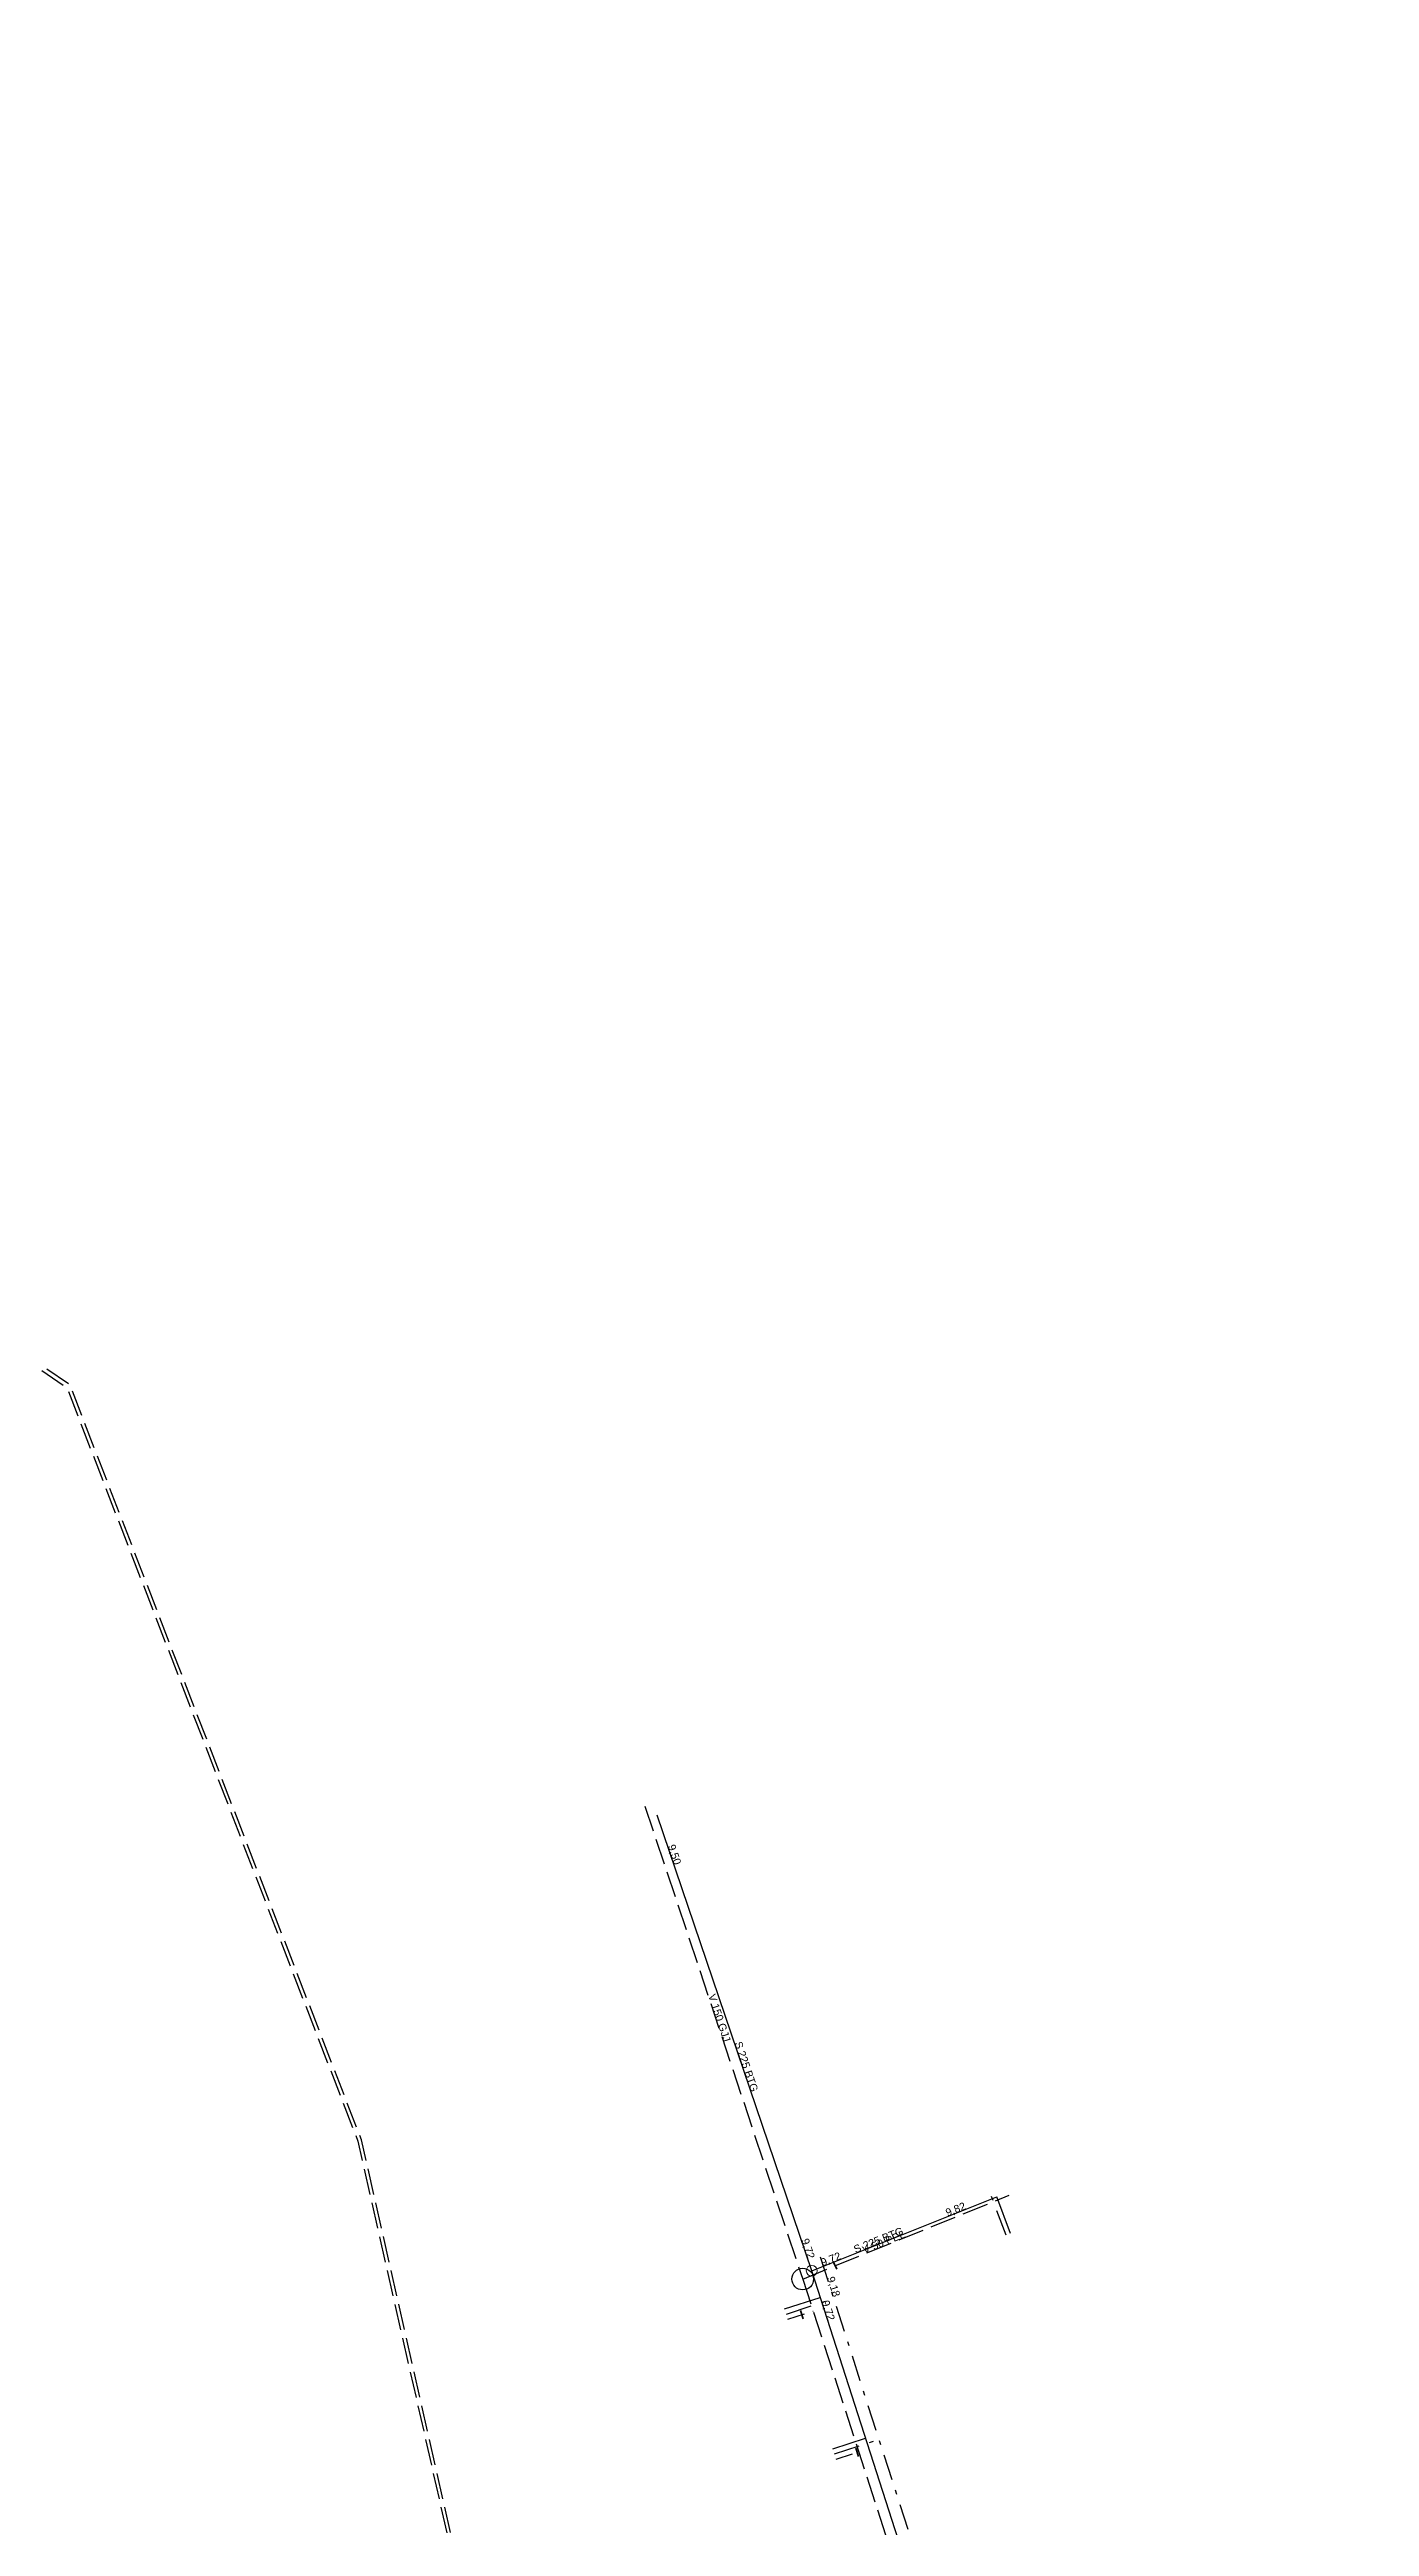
# Model space of a CAD drawing. Header units: metres. Extents: x 119005 to 120452, y 6146783 to 6149515.
# Drawn here: x 119285.7 to 119407.5, y 6148829.3 to 6149057.9 of the extents above; entities that cross this region are included whole.
import ezdxf
from ezdxf.enums import TextEntityAlignment as Align

# ---------------------------------------------------------------- set-up
doc = ezdxf.new("R2010")
doc.units = ezdxf.units.M
doc.header["$LTSCALE"] = 0.4
for name, pattern in [('Heldragen__fast_', [0]), ('Heldragen__skalber__', [0]), ('Streck_prick__fast_', [12, 6, -2.5, 1, -2.5]), ('Streckad', [8, 6, -2]), ('Streckad2', [6, 4, -2])]:
    doc.linetypes.add(name, pattern=pattern)
for name, color, linetype in [('D_LINE', 83, 'Streck_prick__fast_'), ('D_TEXT', 7, 'Continuous'), ('S_LINE', 243, 'Heldragen__fast_'), ('S_TEXT', 7, 'Continuous'), ('SD_LINE', 83, 'Streck_prick__fast_'), ('SNB_POINT', 243, 'Continuous'), ('SS_LINE', 243, 'Heldragen__fast_'), ('SV_LINE', 173, 'Streckad2'), ('V_LINE', 173, 'Streckad'), ('V_TEXT', 7, 'Continuous'), ('VAG_POINT', 173, 'Continuous'), ('VAV_POINT', 173, 'Continuous'), ('VSV_POINT', 173, 'Continuous')]:
    doc.layers.add(name, color=color, linetype=linetype)
doc.styles.add('Standard_CAD', font='ARIAL.TTF', dxfattribs={"height": 0.2})

# ---------------------------------------------------------------- blocks, each defined once
blk = doc.blocks.new('Ventil')
at = {"color": 0, "linetype": 'Heldragen__skalber__', "lineweight": 35, "flags": 128}
blk.add_lwpolyline([(-0.4, 0), (0.4, 0)], dxfattribs=at)
blk = doc.blocks.new('NB')
at = {"color": 0, "linetype": 'Heldragen__skalber__', "lineweight": 0}
blk.add_circle((0, 0), 0.5, dxfattribs=at)
blk = doc.blocks.new('Cirkel')
blk.add_ellipse((0, 0), major_axis=(0.5, 0), ratio=1)

msp = doc.modelspace()

# ---------------------------------------------------------------- linework, layer by layer
at = {"layer": 'D_LINE', "flags": 128}
msp.add_lwpolyline([(119356.8, 6148854.2), (119375.77, 6148795.29)], dxfattribs=at)
at = {"layer": 'S_LINE', "flags": 128}
for points in [[(119356.02, 6148852.91), (119341.77, 6148894.95)], [(119356.02, 6148852.91), (119373.1, 6148859.74)], [(119374.84, 6148794.51), (119356.02, 6148852.91)]]:
    msp.add_lwpolyline(points, dxfattribs=at)
at = {"layer": 'SD_LINE', "flags": 128}
for points in [[(119373.96, 6148856.2), (119372.4, 6148860.33)], [(119353.68, 6148848.92), (119358.04, 6148850.34)], [(119358.12, 6148836.01), (119362.23, 6148837.34)]]:
    msp.add_lwpolyline(points, dxfattribs=at)
at = {"layer": 'SS_LINE', "flags": 128}
for points in [[(119374.38, 6148856.36), (119373.1, 6148859.74)], [(119353.52, 6148849.39), (119356.81, 6148850.46)], [(119357.96, 6148836.49), (119360.99, 6148837.47)]]:
    msp.add_lwpolyline(points, dxfattribs=at)
at = {"layer": 'SV_LINE', "flags": 128}
for points in [[(119353.83, 6148848.44), (119356.15, 6148849.19)], [(119358.27, 6148835.53), (119360.36, 6148836.21)]]:
    msp.add_lwpolyline(points, dxfattribs=at)
at = {"layer": 'V_LINE', "flags": 128}
for points in [[(119004.61, 6149515.04), (119028.7, 6149480.24), (119038.78, 6149436.47), (119050.06, 6149383.53), (119055.3, 6149361.6), (119056.56, 6149357.25), (119070.32, 6149311.29), (119078.19, 6149308.94), (119086.24, 6149309.07), (119091.29, 6149309.92), (119121.41, 6149315.9), (119122.59, 6149315.18), (119149.3, 6149214.29), (119135.75, 6149185.6), (119182.93, 6149075.31), (119258.92, 6148953.78), (119287.27, 6148934.4), (119314.13, 6148864.87), (119344.54, 6148730.83), (119317.87, 6148631.05), (119276.53, 6148558.1), (119273.82, 6148551.46), (119273.83, 6148549.58), (119277, 6148540.63), (119346, 6148414.01), (119346.29, 6148413.49), (119419.77, 6148286.07), (119566.38, 6148045.9), (119594.94, 6147999.31), (119603.58, 6147985.48), (119645.01, 6147923.87), (119686.24, 6147863.43), (119757.09, 6147760.23), (119760.04, 6147755.94), (119843.7, 6147634.12), (119865.01, 6147598.47), (119885.58, 6147564.18), (119895.8, 6147547.1), (119916.25, 6147512.95), (119945.2, 6147465.62), (120033.72, 6147346.13), (120104.42, 6147250.61), (120314.14, 6146966.06), (120450.37, 6146783.1), (120450.7, 6146782.65)], [(120451.65, 6146782.97), (120451.59, 6146783.06), (120450.84, 6146783.97), (120314.65, 6146966.6), (120104.98, 6147251.13), (120034.35, 6147346.46), (119945.74, 6147466.1), (119916.87, 6147513.29), (119896.5, 6147547.53), (119886.39, 6147564.5), (119865.75, 6147598.85), (119844.61, 6147634.07), (119760.63, 6147756.44), (119757.68, 6147760.65), (119686.93, 6147863.84), (119686.58, 6147864.23), (119645.61, 6147924.26), (119604.28, 6147985.55), (119595.57, 6147999.54), (119567.1, 6148046.18), (119420.5, 6148286.45), (119346.95, 6148414), (119346.61, 6148414.37), (119277.36, 6148540.77), (119274.22, 6148549.52), (119274.2, 6148551.51), (119276.88, 6148557.91), (119318.43, 6148630.77), (119344.9, 6148730.82), (119314.46, 6148864.98), (119287.55, 6148934.64), (119259.2, 6148954.09), (119183.79, 6149075.68), (119137.3, 6149184.14)], [(119340.62, 6148895.78), (119355.19, 6148852.15)], [(119355.19, 6148852.15), (119374.25, 6148859.89)], [(119355.19, 6148852.15), (119373.99, 6148794.23), (119374.17, 6148779.11), (119381.46, 6148761.62)]]:
    msp.add_lwpolyline(points, dxfattribs=at)

# ---------------------------------------------------------------- block references
at = {"layer": 'SNB_POINT'}
msp.add_blockref('NB', (119356.02, 6148852.91), dxfattribs=at)
at = {"layer": 'VAG_POINT', "xscale": 2, "yscale": 2}
msp.add_blockref('Cirkel', (119355.19, 6148852.15), dxfattribs=at)
at = {"layer": 'VAV_POINT', "rotation": 295.2402992897484}
msp.add_blockref('Ventil', (119358.16, 6148853.42), dxfattribs=at)
at = {"layer": 'VSV_POINT'}
for p, rotation in [((119355.1, 6148848.86), 287.9505572622992), ((119360.21, 6148836.16), 287.9390981063966)]:
    msp.add_blockref('Ventil', p, dxfattribs=dict(at, rotation=rotation))

# ---------------------------------------------------------------- texts
at = {"layer": 'D_TEXT', "style": 'Standard_CAD'}
msp.add_text('9,18', height=0.7, rotation=-72.1438, dxfattribs=at).set_placement((119357.72, 6148851.34), align=Align.CENTER)
at = {"layer": 'S_TEXT', "style": 'Standard_CAD'}
for s, rotation, p in [('9,50', -71.2753, (119342.73, 6148892.11)), ('S 225 BTG', -71.2753, (119348.89, 6148873.93)), ('9,72', -71.2753, (119355.06, 6148855.75)), ('9,72', -72.1315, (119356.94, 6148850.05))]:
    msp.add_text(s, height=0.7, rotation=rotation, dxfattribs=at).set_placement(p)
for s, p in [('9,82', (119370.32, 6148858.62)), ('S 225 BTG', (119364.56, 6148856.32)), ('9,72', (119358.8, 6148854.02))]:
    msp.add_text(s, height=0.7, rotation=21.7906, dxfattribs=at).set_placement(p, align=Align.RIGHT)
at = {"layer": 'V_TEXT', "style": 'Standard_CAD'}
for s, rotation, p in [('V 150 GJJ', -71.5395, (119347.9, 6148873.97)), ('V 50 PEL', 22.0954, (119364.72, 6148856.02))]:
    msp.add_text(s, height=0.7, rotation=rotation, dxfattribs=at).set_placement(p, align=Align.RIGHT)

doc.saveas('drawing.dxf')
